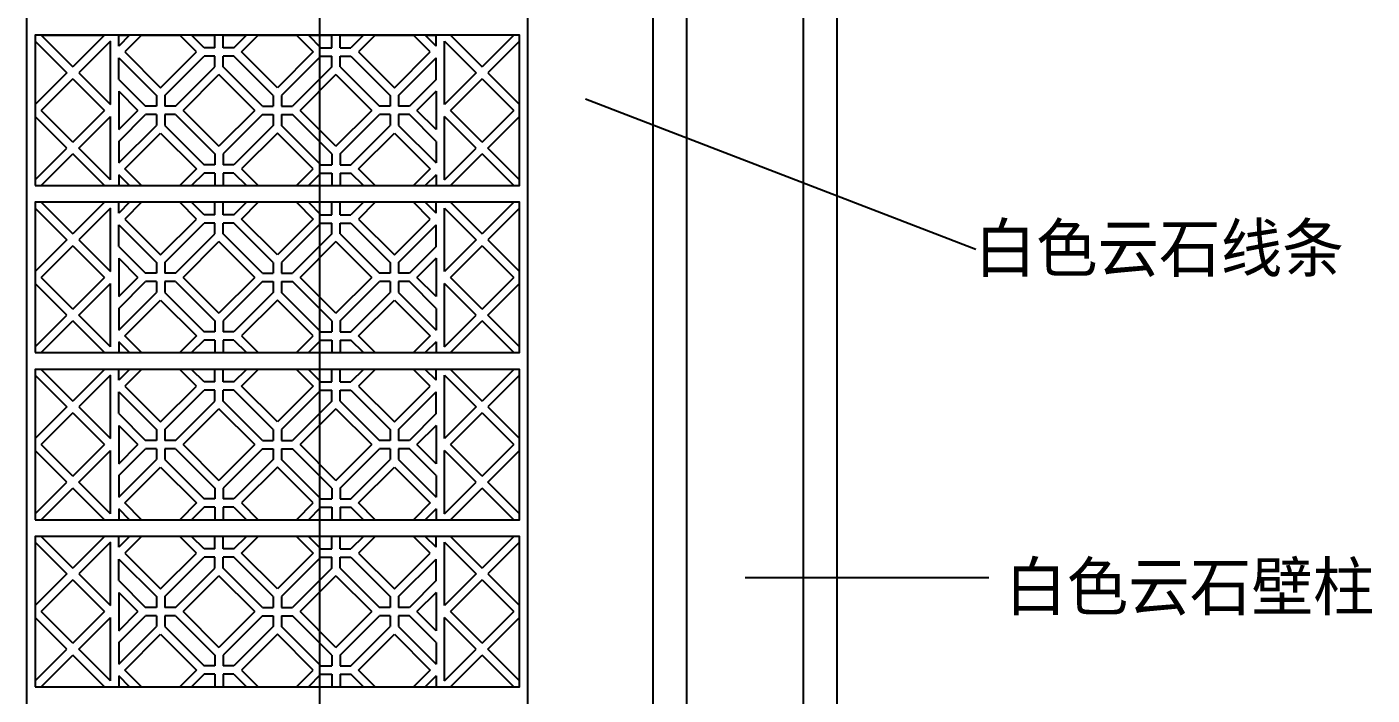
# Model space of a CAD drawing. Header units: metres. Extents: x 1022 to 6239, y 488 to 7419.
# Drawn here: x 1995 to 3606, y 5171 to 5971 of the extents above; entities that cross this region are included whole.
import ezdxf

# ---------------------------------------------------------------- set-up
doc = ezdxf.new("R2010")
doc.units = ezdxf.units.M
for name, color, linetype in [('4', 4, 'Continuous'), ('7', 7, 'Continuous'), ('DIM', 3, 'Continuous'), ('TEXT', 3, 'Continuous')]:
    doc.layers.add(name, color=color, linetype=linetype)
doc.dimstyles.get("Standard").update_dxf_attribs({"dimtxt": 2.5, "dimasz": 2.5, "dimexe": 1.25, "dimexo": 0.625, "dimtad": 1, "dimcen": 2.5, "dimazin": 3, "dimtfac": 1, "dimtmove": 0, "dimatfit": 3})

msp = doc.modelspace()

# ---------------------------------------------------------------- linework, layer by layer
at = {"layer": '4'}
for p, q in [((1994.99, 3964.67), (1994.99, 6300.98)), ((2594.99, 3964.67), (2594.99, 6300.98)), ((2744.99, 3814.67), (2744.99, 6004.67)), ((2784.99, 3784.67), (2784.99, 5984.67)), ((2924.99, 3784.67), (2924.99, 5984.67)), ((2964.99, 3644.67), (2964.99, 5984.67))]:
    msp.add_line(p, q, dxfattribs=at)
at = {"layer": '7'}
for p, q in [((2012.06, 5960.68), (2087.92, 5960.68)), ((2012.06, 5960.68), (2049.99, 5922.75)), ((2087.92, 5960.68), (2049.99, 5922.75)), ((2104.99, 5960.68), (2117.92, 5960.68)), ((2117.92, 5960.68), (2104.99, 5947.75)), ((2104.99, 5947.75), (2104.99, 5960.68)), ((2132.06, 5960.68), (2112.06, 5940.68)), ((2132.06, 5960.68), (2177.92, 5960.68)), ((2197.92, 5940.68), (2177.92, 5960.68)), ((2207.06, 5945.68), (2192.06, 5960.68)), ((2192.06, 5960.68), (2219.99, 5960.68)), ((2219.99, 5945.68), (2219.99, 5960.68)), ((2229.99, 5945.68), (2229.99, 5960.68)), ((2229.99, 5960.68), (2257.92, 5960.68)), ((2242.92, 5945.68), (2257.92, 5960.68)), ((2252.06, 5940.68), (2272.06, 5960.68)), ((2272.06, 5960.68), (2317.92, 5960.68)), ((2317.92, 5960.68), (2337.92, 5940.68)), ((2332.06, 5960.68), (2347.06, 5945.68)), ((2332.06, 5960.68), (2359.99, 5960.68)), ((2359.99, 5945.68), (2359.99, 5960.68)), ((2369.99, 5945.68), (2369.99, 5960.68)), ((2369.99, 5960.68), (2397.92, 5960.68)), ((2397.92, 5960.68), (2382.92, 5945.68)), ((2412.06, 5960.68), (2392.06, 5940.68)), ((2412.06, 5960.68), (2457.92, 5960.68)), ((2477.92, 5940.68), (2457.92, 5960.68)), ((2484.99, 5947.75), (2472.06, 5960.68)), ((2472.06, 5960.68), (2484.99, 5960.68)), ((2484.99, 5947.75), (2484.99, 5960.68)), ((2577.92, 5960.68), (2502.06, 5960.68)), ((2502.06, 5960.68), (2539.99, 5922.75)), ((2577.92, 5960.68), (2539.99, 5922.75)), ((2004.99, 5953.61), (2042.92, 5915.68)), ((2094.99, 5953.61), (2057.06, 5915.68)), ((2094.99, 5877.75), (2094.99, 5953.61)), ((2219.99, 5945.68), (2207.06, 5945.68)), ((2242.92, 5945.68), (2229.99, 5945.68)), ((2347.06, 5945.68), (2359.99, 5945.68)), ((2369.99, 5945.68), (2382.92, 5945.68)), ((2494.99, 5953.61), (2532.92, 5915.68)), ((2494.99, 5877.75), (2494.99, 5953.61)), ((2584.99, 5953.61), (2547.06, 5915.68)), ((2104.99, 5933.61), (2149.99, 5888.61)), ((2104.99, 5907.75), (2104.99, 5933.61)), ((2112.06, 5940.68), (2154.99, 5897.75)), ((2154.99, 5897.75), (2197.92, 5940.68)), ((2159.99, 5888.61), (2207.06, 5935.68)), ((2219.99, 5935.68), (2207.06, 5935.68)), ((2219.99, 5922.75), (2219.99, 5935.68)), ((2242.92, 5935.68), (2229.99, 5935.68)), ((2229.99, 5922.75), (2229.99, 5935.68)), ((2289.99, 5888.61), (2242.92, 5935.68)), ((2294.99, 5897.75), (2252.06, 5940.68)), ((2337.92, 5940.68), (2294.99, 5897.75)), ((2347.06, 5935.68), (2299.99, 5888.61)), ((2347.06, 5935.68), (2359.99, 5935.68)), ((2359.99, 5922.75), (2359.99, 5935.68)), ((2369.99, 5922.75), (2369.99, 5935.68)), ((2369.99, 5935.68), (2382.92, 5935.68)), ((2382.92, 5935.68), (2429.99, 5888.61)), ((2392.06, 5940.68), (2434.99, 5897.75)), ((2434.99, 5897.75), (2477.92, 5940.68)), ((2439.99, 5888.61), (2484.99, 5933.61)), ((2484.99, 5907.75), (2484.99, 5933.61)), ((2042.92, 5915.68), (2004.99, 5877.75)), ((2057.06, 5915.68), (2094.99, 5877.75)), ((2172.92, 5875.68), (2219.99, 5922.75)), ((2182.06, 5870.68), (2224.99, 5913.61)), ((2267.92, 5870.68), (2224.99, 5913.61)), ((2277.06, 5875.68), (2229.99, 5922.75)), ((2359.99, 5922.75), (2312.92, 5875.68)), ((2364.99, 5913.61), (2322.06, 5870.68)), ((2364.99, 5913.61), (2407.92, 5870.68)), ((2369.99, 5922.75), (2417.06, 5875.68)), ((2532.92, 5915.68), (2494.99, 5877.75)), ((2547.06, 5915.68), (2584.99, 5877.75)), ((2049.99, 5908.61), (2012.06, 5870.68)), ((2049.99, 5908.61), (2087.92, 5870.68)), ((2104.99, 5907.75), (2137.06, 5875.68)), ((2484.99, 5907.75), (2452.92, 5875.68)), ((2539.99, 5908.61), (2502.06, 5870.68)), ((2539.99, 5908.61), (2577.92, 5870.68)), ((2104.99, 5893.61), (2127.92, 5870.68)), ((2104.99, 5893.61), (2104.99, 5847.75)), ((2149.99, 5888.61), (2149.99, 5875.68)), ((2159.99, 5888.61), (2159.99, 5875.68)), ((2289.99, 5888.61), (2289.99, 5875.68)), ((2299.99, 5888.61), (2299.99, 5875.68)), ((2429.99, 5888.61), (2429.99, 5875.68)), ((2439.99, 5888.61), (2439.99, 5875.68)), ((2484.99, 5893.61), (2462.06, 5870.68)), ((2484.99, 5893.61), (2484.99, 5847.75)), ((2042.92, 5825.68), (2004.99, 5863.61)), ((2049.99, 5832.75), (2012.06, 5870.68)), ((2049.99, 5832.75), (2087.92, 5870.68)), ((2057.06, 5825.68), (2094.99, 5863.61)), ((2094.99, 5787.75), (2094.99, 5863.61)), ((2104.99, 5847.75), (2127.92, 5870.68)), ((2104.99, 5833.61), (2137.06, 5865.68)), ((2149.99, 5875.68), (2137.06, 5875.68)), ((2149.99, 5875.68), (2137.06, 5875.68)), ((2149.99, 5865.68), (2137.06, 5865.68)), ((2149.99, 5865.68), (2137.06, 5865.68)), ((2149.99, 5865.68), (2149.99, 5852.75)), ((2172.92, 5875.68), (2159.99, 5875.68)), ((2172.92, 5875.68), (2159.99, 5875.68)), ((2172.92, 5865.68), (2159.99, 5865.68)), ((2159.99, 5865.68), (2159.99, 5852.75)), ((2172.92, 5865.68), (2159.99, 5865.68)), ((2172.92, 5865.68), (2219.99, 5818.61)), ((2182.06, 5870.68), (2224.99, 5827.75)), ((2267.92, 5870.68), (2224.99, 5827.75)), ((2277.06, 5865.68), (2229.99, 5818.61)), ((2277.06, 5875.68), (2289.99, 5875.68)), ((2277.06, 5875.68), (2289.99, 5875.68)), ((2277.06, 5865.68), (2289.99, 5865.68)), ((2277.06, 5865.68), (2289.99, 5865.68)), ((2277.06, 5865.68), (2289.99, 5865.68)), ((2277.06, 5865.68), (2289.99, 5865.68)), ((2289.99, 5865.68), (2289.99, 5852.75)), ((2299.99, 5875.68), (2312.92, 5875.68)), ((2299.99, 5875.68), (2312.92, 5875.68)), ((2299.99, 5865.68), (2312.92, 5865.68)), ((2299.99, 5865.68), (2312.92, 5865.68)), ((2299.99, 5865.68), (2299.99, 5852.75)), ((2299.99, 5865.68), (2312.92, 5865.68)), ((2299.99, 5865.68), (2312.92, 5865.68)), ((2359.99, 5818.61), (2312.92, 5865.68)), ((2364.99, 5827.75), (2322.06, 5870.68)), ((2364.99, 5827.75), (2407.92, 5870.68)), ((2369.99, 5818.61), (2417.06, 5865.68)), ((2429.99, 5875.68), (2417.06, 5875.68)), ((2429.99, 5875.68), (2417.06, 5875.68)), ((2429.99, 5865.68), (2417.06, 5865.68)), ((2429.99, 5865.68), (2417.06, 5865.68)), ((2429.99, 5865.68), (2429.99, 5852.75)), ((2452.92, 5875.68), (2439.99, 5875.68)), ((2452.92, 5875.68), (2439.99, 5875.68)), ((2452.92, 5865.68), (2439.99, 5865.68)), ((2452.92, 5865.68), (2439.99, 5865.68)), ((2439.99, 5865.68), (2439.99, 5852.75)), ((2484.99, 5833.61), (2452.92, 5865.68)), ((2484.99, 5847.75), (2462.06, 5870.68)), ((2532.92, 5825.68), (2494.99, 5863.61)), ((2494.99, 5787.75), (2494.99, 5863.61)), ((2539.99, 5832.75), (2502.06, 5870.68)), ((2539.99, 5832.75), (2577.92, 5870.68)), ((2547.06, 5825.68), (2584.99, 5863.61)), ((2104.99, 5807.75), (2149.99, 5852.75)), ((2159.99, 5852.75), (2207.06, 5805.68)), ((2289.99, 5852.75), (2242.92, 5805.68)), ((2347.06, 5805.68), (2299.99, 5852.75)), ((2382.92, 5805.68), (2429.99, 5852.75)), ((2439.99, 5852.75), (2484.99, 5807.75)), ((2104.99, 5833.61), (2104.99, 5807.75)), ((2112.06, 5800.68), (2154.99, 5843.61)), ((2154.99, 5843.61), (2197.92, 5800.68)), ((2294.99, 5843.61), (2252.06, 5800.68)), ((2337.92, 5800.68), (2294.99, 5843.61)), ((2392.06, 5800.68), (2434.99, 5843.61)), ((2434.99, 5843.61), (2477.92, 5800.68)), ((2484.99, 5833.61), (2484.99, 5807.75)), ((2004.99, 5787.75), (2042.92, 5825.68)), ((2012.06, 5780.68), (2049.99, 5818.61)), ((2087.92, 5780.68), (2049.99, 5818.61)), ((2094.99, 5787.75), (2057.06, 5825.68)), ((2219.99, 5818.61), (2219.99, 5805.68)), ((2229.99, 5818.61), (2229.99, 5805.68)), ((2359.99, 5818.61), (2359.99, 5805.68)), ((2369.99, 5818.61), (2369.99, 5805.68)), ((2494.99, 5787.75), (2532.92, 5825.68)), ((2502.06, 5780.68), (2539.99, 5818.61)), ((2577.92, 5780.68), (2539.99, 5818.61)), ((2584.99, 5787.75), (2547.06, 5825.68)), ((2132.06, 5780.68), (2112.06, 5800.68)), ((2197.92, 5800.68), (2177.92, 5780.68)), ((2219.99, 5805.68), (2207.06, 5805.68)), ((2242.92, 5805.68), (2229.99, 5805.68)), ((2252.06, 5800.68), (2272.06, 5780.68)), ((2317.92, 5780.68), (2337.92, 5800.68)), ((2347.06, 5805.68), (2359.99, 5805.68)), ((2369.99, 5805.68), (2382.92, 5805.68)), ((2412.06, 5780.68), (2392.06, 5800.68)), ((2477.92, 5800.68), (2457.92, 5780.68)), ((2104.99, 5793.61), (2104.99, 5780.68)), ((2117.92, 5780.68), (2104.99, 5793.61)), ((2207.06, 5795.68), (2192.06, 5780.68)), ((2219.99, 5795.68), (2207.06, 5795.68)), ((2219.99, 5795.68), (2219.99, 5780.68)), ((2229.99, 5795.68), (2229.99, 5780.68)), ((2242.92, 5795.68), (2229.99, 5795.68)), ((2242.92, 5795.68), (2257.92, 5780.68)), ((2332.06, 5780.68), (2347.06, 5795.68)), ((2347.06, 5795.68), (2359.99, 5795.68)), ((2359.99, 5795.68), (2359.99, 5780.68)), ((2369.99, 5795.68), (2382.92, 5795.68)), ((2369.99, 5795.68), (2369.99, 5780.68)), ((2397.92, 5780.68), (2382.92, 5795.68)), ((2484.99, 5793.61), (2472.06, 5780.68)), ((2484.99, 5793.61), (2484.99, 5780.68)), ((2004.99, 5753.61), (2042.92, 5715.68)), ((2012.06, 5760.68), (2049.99, 5722.75)), ((2087.92, 5760.68), (2049.99, 5722.75)), ((2094.99, 5753.61), (2057.06, 5715.68)), ((2094.99, 5677.75), (2094.99, 5753.61)), ((2117.92, 5760.68), (2104.99, 5747.75)), ((2104.99, 5747.75), (2104.99, 5760.68)), ((2132.06, 5760.68), (2112.06, 5740.68)), ((2197.92, 5740.68), (2177.92, 5760.68)), ((2207.06, 5745.68), (2192.06, 5760.68)), ((2219.99, 5745.68), (2219.99, 5760.68)), ((2229.99, 5745.68), (2229.99, 5760.68)), ((2242.92, 5745.68), (2257.92, 5760.68)), ((2252.06, 5740.68), (2272.06, 5760.68)), ((2317.92, 5760.68), (2337.92, 5740.68)), ((2332.06, 5760.68), (2347.06, 5745.68)), ((2359.99, 5745.68), (2359.99, 5760.68)), ((2369.99, 5745.68), (2369.99, 5760.68)), ((2397.92, 5760.68), (2382.92, 5745.68)), ((2412.06, 5760.68), (2392.06, 5740.68)), ((2477.92, 5740.68), (2457.92, 5760.68)), ((2484.99, 5747.75), (2472.06, 5760.68)), ((2484.99, 5747.75), (2484.99, 5760.68)), ((2494.99, 5677.75), (2494.99, 5753.61)), ((2494.99, 5753.61), (2532.92, 5715.68)), ((2502.06, 5760.68), (2539.99, 5722.75)), ((2577.92, 5760.68), (2539.99, 5722.75)), ((2584.99, 5753.61), (2547.06, 5715.68)), ((2112.06, 5740.68), (2154.99, 5697.75)), ((2154.99, 5697.75), (2197.92, 5740.68)), ((2159.99, 5688.61), (2207.06, 5735.68)), ((2219.99, 5745.68), (2207.06, 5745.68)), ((2219.99, 5735.68), (2207.06, 5735.68)), ((2219.99, 5722.75), (2219.99, 5735.68)), ((2242.92, 5745.68), (2229.99, 5745.68)), ((2229.99, 5722.75), (2229.99, 5735.68)), ((2242.92, 5735.68), (2229.99, 5735.68)), ((2289.99, 5688.61), (2242.92, 5735.68)), ((2294.99, 5697.75), (2252.06, 5740.68)), ((2337.92, 5740.68), (2294.99, 5697.75)), ((2347.06, 5735.68), (2299.99, 5688.61)), ((2347.06, 5745.68), (2359.99, 5745.68)), ((2347.06, 5735.68), (2359.99, 5735.68)), ((2359.99, 5722.75), (2359.99, 5735.68)), ((2369.99, 5745.68), (2382.92, 5745.68)), ((2369.99, 5722.75), (2369.99, 5735.68)), ((2369.99, 5735.68), (2382.92, 5735.68)), ((2382.92, 5735.68), (2429.99, 5688.61)), ((2392.06, 5740.68), (2434.99, 5697.75)), ((2434.99, 5697.75), (2477.92, 5740.68)), ((2104.99, 5733.61), (2149.99, 5688.61)), ((2104.99, 5707.75), (2104.99, 5733.61)), ((2172.92, 5675.68), (2219.99, 5722.75)), ((2277.06, 5675.68), (2229.99, 5722.75)), ((2359.99, 5722.75), (2312.92, 5675.68)), ((2369.99, 5722.75), (2417.06, 5675.68)), ((2439.99, 5688.61), (2484.99, 5733.61)), ((2484.99, 5707.75), (2484.99, 5733.61)), ((2042.92, 5715.68), (2004.99, 5677.75)), ((2049.99, 5708.61), (2012.06, 5670.68)), ((2049.99, 5708.61), (2087.92, 5670.68)), ((2057.06, 5715.68), (2094.99, 5677.75)), ((2104.99, 5707.75), (2137.06, 5675.68)), ((2182.06, 5670.68), (2224.99, 5713.61)), ((2267.92, 5670.68), (2224.99, 5713.61)), ((2364.99, 5713.61), (2322.06, 5670.68)), ((2364.99, 5713.61), (2407.92, 5670.68)), ((2484.99, 5707.75), (2452.92, 5675.68)), ((2532.92, 5715.68), (2494.99, 5677.75)), ((2539.99, 5708.61), (2502.06, 5670.68)), ((2539.99, 5708.61), (2577.92, 5670.68)), ((2547.06, 5715.68), (2584.99, 5677.75)), ((2104.99, 5693.61), (2127.92, 5670.68)), ((2104.99, 5693.61), (2104.99, 5647.75)), ((2149.99, 5688.61), (2149.99, 5675.68)), ((2159.99, 5688.61), (2159.99, 5675.68)), ((2289.99, 5688.61), (2289.99, 5675.68)), ((2299.99, 5688.61), (2299.99, 5675.68)), ((2429.99, 5688.61), (2429.99, 5675.68)), ((2439.99, 5688.61), (2439.99, 5675.68)), ((2484.99, 5693.61), (2462.06, 5670.68)), ((2484.99, 5693.61), (2484.99, 5647.75)), ((2049.99, 5632.75), (2012.06, 5670.68)), ((2049.99, 5632.75), (2087.92, 5670.68)), ((2104.99, 5647.75), (2127.92, 5670.68)), ((2149.99, 5675.68), (2137.06, 5675.68)), ((2172.92, 5675.68), (2159.99, 5675.68)), ((2182.06, 5670.68), (2224.99, 5627.75)), ((2267.92, 5670.68), (2224.99, 5627.75)), ((2277.06, 5675.68), (2289.99, 5675.68)), ((2299.99, 5675.68), (2312.92, 5675.68)), ((2364.99, 5627.75), (2322.06, 5670.68)), ((2364.99, 5627.75), (2407.92, 5670.68)), ((2429.99, 5675.68), (2417.06, 5675.68)), ((2452.92, 5675.68), (2439.99, 5675.68)), ((2484.99, 5647.75), (2462.06, 5670.68)), ((2539.99, 5632.75), (2502.06, 5670.68)), ((2539.99, 5632.75), (2577.92, 5670.68)), ((2042.92, 5625.68), (2004.99, 5663.61)), ((2057.06, 5625.68), (2094.99, 5663.61)), ((2094.99, 5587.75), (2094.99, 5663.61)), ((2104.99, 5633.61), (2137.06, 5665.68)), ((2149.99, 5665.68), (2137.06, 5665.68)), ((2149.99, 5665.68), (2149.99, 5652.75)), ((2172.92, 5665.68), (2159.99, 5665.68)), ((2159.99, 5665.68), (2159.99, 5652.75)), ((2172.92, 5665.68), (2219.99, 5618.61)), ((2277.06, 5665.68), (2229.99, 5618.61)), ((2277.06, 5665.68), (2289.99, 5665.68)), ((2277.06, 5665.68), (2289.99, 5665.68)), ((2289.99, 5665.68), (2289.99, 5652.75)), ((2299.99, 5665.68), (2299.99, 5652.75)), ((2299.99, 5665.68), (2312.92, 5665.68)), ((2299.99, 5665.68), (2312.92, 5665.68)), ((2359.99, 5618.61), (2312.92, 5665.68)), ((2369.99, 5618.61), (2417.06, 5665.68)), ((2429.99, 5665.68), (2417.06, 5665.68)), ((2429.99, 5665.68), (2429.99, 5652.75)), ((2452.92, 5665.68), (2439.99, 5665.68)), ((2439.99, 5665.68), (2439.99, 5652.75)), ((2484.99, 5633.61), (2452.92, 5665.68)), ((2532.92, 5625.68), (2494.99, 5663.61)), ((2494.99, 5587.75), (2494.99, 5663.61)), ((2547.06, 5625.68), (2584.99, 5663.61)), ((2104.99, 5607.75), (2149.99, 5652.75)), ((2112.06, 5600.68), (2154.99, 5643.61)), ((2154.99, 5643.61), (2197.92, 5600.68)), ((2159.99, 5652.75), (2207.06, 5605.68)), ((2289.99, 5652.75), (2242.92, 5605.68)), ((2294.99, 5643.61), (2252.06, 5600.68)), ((2337.92, 5600.68), (2294.99, 5643.61)), ((2347.06, 5605.68), (2299.99, 5652.75)), ((2382.92, 5605.68), (2429.99, 5652.75)), ((2392.06, 5600.68), (2434.99, 5643.61)), ((2434.99, 5643.61), (2477.92, 5600.68)), ((2439.99, 5652.75), (2484.99, 5607.75)), ((2004.99, 5587.75), (2042.92, 5625.68)), ((2094.99, 5587.75), (2057.06, 5625.68)), ((2104.99, 5633.61), (2104.99, 5607.75)), ((2484.99, 5633.61), (2484.99, 5607.75)), ((2494.99, 5587.75), (2532.92, 5625.68)), ((2584.99, 5587.75), (2547.06, 5625.68)), ((2012.06, 5580.68), (2049.99, 5618.61)), ((2087.92, 5580.68), (2049.99, 5618.61)), ((2219.99, 5605.68), (2207.06, 5605.68)), ((2219.99, 5618.61), (2219.99, 5605.68)), ((2229.99, 5618.61), (2229.99, 5605.68)), ((2242.92, 5605.68), (2229.99, 5605.68)), ((2347.06, 5605.68), (2359.99, 5605.68)), ((2359.99, 5618.61), (2359.99, 5605.68)), ((2369.99, 5618.61), (2369.99, 5605.68)), ((2369.99, 5605.68), (2382.92, 5605.68)), ((2502.06, 5580.68), (2539.99, 5618.61)), ((2577.92, 5580.68), (2539.99, 5618.61)), ((2104.99, 5593.61), (2104.99, 5580.68)), ((2117.92, 5580.68), (2104.99, 5593.61)), ((2132.06, 5580.68), (2112.06, 5600.68)), ((2197.92, 5600.68), (2177.92, 5580.68)), ((2207.06, 5595.68), (2192.06, 5580.68)), ((2219.99, 5595.68), (2207.06, 5595.68)), ((2219.99, 5595.68), (2219.99, 5580.68)), ((2229.99, 5595.68), (2229.99, 5580.68)), ((2242.92, 5595.68), (2229.99, 5595.68)), ((2242.92, 5595.68), (2257.92, 5580.68)), ((2252.06, 5600.68), (2272.06, 5580.68)), ((2317.92, 5580.68), (2337.92, 5600.68)), ((2332.06, 5580.68), (2347.06, 5595.68)), ((2347.06, 5595.68), (2359.99, 5595.68)), ((2359.99, 5595.68), (2359.99, 5580.68)), ((2369.99, 5595.68), (2382.92, 5595.68)), ((2369.99, 5595.68), (2369.99, 5580.68)), ((2397.92, 5580.68), (2382.92, 5595.68)), ((2412.06, 5580.68), (2392.06, 5600.68)), ((2477.92, 5600.68), (2457.92, 5580.68)), ((2484.99, 5593.61), (2472.06, 5580.68)), ((2484.99, 5593.61), (2484.99, 5580.68)), ((2012.06, 5560.68), (2049.99, 5522.75)), ((2087.92, 5560.68), (2049.99, 5522.75)), ((2117.92, 5560.68), (2104.99, 5547.75)), ((2104.99, 5547.75), (2104.99, 5560.68)), ((2132.06, 5560.68), (2112.06, 5540.68)), ((2197.92, 5540.68), (2177.92, 5560.68)), ((2207.06, 5545.68), (2192.06, 5560.68)), ((2219.99, 5545.68), (2219.99, 5560.68)), ((2229.99, 5545.68), (2229.99, 5560.68)), ((2242.92, 5545.68), (2257.92, 5560.68)), ((2252.06, 5540.68), (2272.06, 5560.68)), ((2317.92, 5560.68), (2337.92, 5540.68)), ((2332.06, 5560.68), (2347.06, 5545.68)), ((2359.99, 5545.68), (2359.99, 5560.68)), ((2369.99, 5545.68), (2369.99, 5560.68)), ((2397.92, 5560.68), (2382.92, 5545.68)), ((2412.06, 5560.68), (2392.06, 5540.68)), ((2477.92, 5540.68), (2457.92, 5560.68)), ((2484.99, 5547.75), (2472.06, 5560.68)), ((2484.99, 5547.75), (2484.99, 5560.68)), ((2502.06, 5560.68), (2539.99, 5522.75)), ((2577.92, 5560.68), (2539.99, 5522.75)), ((2004.99, 5553.61), (2042.92, 5515.68)), ((2094.99, 5553.61), (2057.06, 5515.68)), ((2094.99, 5477.75), (2094.99, 5553.61)), ((2219.99, 5545.68), (2207.06, 5545.68)), ((2242.92, 5545.68), (2229.99, 5545.68)), ((2347.06, 5545.68), (2359.99, 5545.68)), ((2369.99, 5545.68), (2382.92, 5545.68)), ((2494.99, 5477.75), (2494.99, 5553.61)), ((2494.99, 5553.61), (2532.92, 5515.68)), ((2584.99, 5553.61), (2547.06, 5515.68)), ((2104.99, 5533.61), (2149.99, 5488.61)), ((2104.99, 5507.75), (2104.99, 5533.61)), ((2112.06, 5540.68), (2154.99, 5497.75)), ((2154.99, 5497.75), (2197.92, 5540.68)), ((2159.99, 5488.61), (2207.06, 5535.68)), ((2219.99, 5535.68), (2207.06, 5535.68)), ((2219.99, 5522.75), (2219.99, 5535.68)), ((2229.99, 5522.75), (2229.99, 5535.68)), ((2242.92, 5535.68), (2229.99, 5535.68)), ((2289.99, 5488.61), (2242.92, 5535.68)), ((2294.99, 5497.75), (2252.06, 5540.68)), ((2337.92, 5540.68), (2294.99, 5497.75)), ((2347.06, 5535.68), (2299.99, 5488.61)), ((2347.06, 5535.68), (2359.99, 5535.68)), ((2359.99, 5522.75), (2359.99, 5535.68)), ((2369.99, 5522.75), (2369.99, 5535.68)), ((2369.99, 5535.68), (2382.92, 5535.68)), ((2382.92, 5535.68), (2429.99, 5488.61)), ((2392.06, 5540.68), (2434.99, 5497.75)), ((2434.99, 5497.75), (2477.92, 5540.68)), ((2439.99, 5488.61), (2484.99, 5533.61)), ((2484.99, 5507.75), (2484.99, 5533.61)), ((2042.92, 5515.68), (2004.99, 5477.75)), ((2057.06, 5515.68), (2094.99, 5477.75)), ((2172.92, 5475.68), (2219.99, 5522.75)), ((2182.06, 5470.68), (2224.99, 5513.61)), ((2267.92, 5470.68), (2224.99, 5513.61)), ((2277.06, 5475.68), (2229.99, 5522.75)), ((2359.99, 5522.75), (2312.92, 5475.68)), ((2364.99, 5513.61), (2322.06, 5470.68)), ((2364.99, 5513.61), (2407.92, 5470.68)), ((2369.99, 5522.75), (2417.06, 5475.68)), ((2532.92, 5515.68), (2494.99, 5477.75)), ((2547.06, 5515.68), (2584.99, 5477.75)), ((2049.99, 5508.61), (2012.06, 5470.68)), ((2049.99, 5508.61), (2087.92, 5470.68)), ((2104.99, 5507.75), (2137.06, 5475.68)), ((2104.99, 5493.61), (2127.92, 5470.68)), ((2104.99, 5493.61), (2104.99, 5447.75)), ((2484.99, 5507.75), (2452.92, 5475.68)), ((2484.99, 5493.61), (2462.06, 5470.68)), ((2484.99, 5493.61), (2484.99, 5447.75)), ((2539.99, 5508.61), (2502.06, 5470.68)), ((2539.99, 5508.61), (2577.92, 5470.68)), ((2149.99, 5488.61), (2149.99, 5475.68)), ((2159.99, 5488.61), (2159.99, 5475.68)), ((2289.99, 5488.61), (2289.99, 5475.68)), ((2299.99, 5488.61), (2299.99, 5475.68)), ((2429.99, 5488.61), (2429.99, 5475.68)), ((2439.99, 5488.61), (2439.99, 5475.68)), ((2042.92, 5425.68), (2004.99, 5463.61)), ((2049.99, 5432.75), (2012.06, 5470.68)), ((2049.99, 5432.75), (2087.92, 5470.68)), ((2057.06, 5425.68), (2094.99, 5463.61)), ((2094.99, 5387.75), (2094.99, 5463.61)), ((2104.99, 5447.75), (2127.92, 5470.68)), ((2104.99, 5433.61), (2137.06, 5465.68)), ((2149.99, 5475.68), (2137.06, 5475.68)), ((2149.99, 5465.68), (2137.06, 5465.68)), ((2149.99, 5465.68), (2149.99, 5452.75)), ((2172.92, 5475.68), (2159.99, 5475.68)), ((2172.92, 5465.68), (2159.99, 5465.68)), ((2159.99, 5465.68), (2159.99, 5452.75)), ((2172.92, 5465.68), (2219.99, 5418.61)), ((2182.06, 5470.68), (2224.99, 5427.75)), ((2267.92, 5470.68), (2224.99, 5427.75)), ((2277.06, 5465.68), (2229.99, 5418.61)), ((2277.06, 5475.68), (2289.99, 5475.68)), ((2277.06, 5465.68), (2289.99, 5465.68)), ((2277.06, 5465.68), (2289.99, 5465.68)), ((2289.99, 5465.68), (2289.99, 5452.75)), ((2299.99, 5475.68), (2312.92, 5475.68)), ((2299.99, 5465.68), (2299.99, 5452.75)), ((2299.99, 5465.68), (2312.92, 5465.68)), ((2299.99, 5465.68), (2312.92, 5465.68)), ((2359.99, 5418.61), (2312.92, 5465.68)), ((2364.99, 5427.75), (2322.06, 5470.68)), ((2364.99, 5427.75), (2407.92, 5470.68)), ((2369.99, 5418.61), (2417.06, 5465.68)), ((2429.99, 5475.68), (2417.06, 5475.68)), ((2429.99, 5465.68), (2417.06, 5465.68)), ((2429.99, 5465.68), (2429.99, 5452.75)), ((2452.92, 5475.68), (2439.99, 5475.68)), ((2452.92, 5465.68), (2439.99, 5465.68)), ((2439.99, 5465.68), (2439.99, 5452.75)), ((2484.99, 5433.61), (2452.92, 5465.68)), ((2484.99, 5447.75), (2462.06, 5470.68)), ((2532.92, 5425.68), (2494.99, 5463.61)), ((2494.99, 5387.75), (2494.99, 5463.61)), ((2539.99, 5432.75), (2502.06, 5470.68)), ((2539.99, 5432.75), (2577.92, 5470.68)), ((2547.06, 5425.68), (2584.99, 5463.61)), ((2104.99, 5407.75), (2149.99, 5452.75)), ((2159.99, 5452.75), (2207.06, 5405.68)), ((2289.99, 5452.75), (2242.92, 5405.68)), ((2347.06, 5405.68), (2299.99, 5452.75)), ((2382.92, 5405.68), (2429.99, 5452.75)), ((2439.99, 5452.75), (2484.99, 5407.75)), ((2104.99, 5433.61), (2104.99, 5407.75)), ((2112.06, 5400.68), (2154.99, 5443.61)), ((2154.99, 5443.61), (2197.92, 5400.68)), ((2294.99, 5443.61), (2252.06, 5400.68)), ((2337.92, 5400.68), (2294.99, 5443.61)), ((2392.06, 5400.68), (2434.99, 5443.61)), ((2434.99, 5443.61), (2477.92, 5400.68)), ((2484.99, 5433.61), (2484.99, 5407.75)), ((2004.99, 5387.75), (2042.92, 5425.68)), ((2012.06, 5380.68), (2049.99, 5418.61)), ((2087.92, 5380.68), (2049.99, 5418.61)), ((2094.99, 5387.75), (2057.06, 5425.68)), ((2219.99, 5418.61), (2219.99, 5405.68)), ((2229.99, 5418.61), (2229.99, 5405.68)), ((2359.99, 5418.61), (2359.99, 5405.68)), ((2369.99, 5418.61), (2369.99, 5405.68)), ((2494.99, 5387.75), (2532.92, 5425.68)), ((2502.06, 5380.68), (2539.99, 5418.61)), ((2577.92, 5380.68), (2539.99, 5418.61)), ((2584.99, 5387.75), (2547.06, 5425.68)), ((2132.06, 5380.68), (2112.06, 5400.68)), ((2197.92, 5400.68), (2177.92, 5380.68)), ((2219.99, 5405.68), (2207.06, 5405.68)), ((2242.92, 5405.68), (2229.99, 5405.68)), ((2252.06, 5400.68), (2272.06, 5380.68)), ((2317.92, 5380.68), (2337.92, 5400.68)), ((2347.06, 5405.68), (2359.99, 5405.68)), ((2369.99, 5405.68), (2382.92, 5405.68)), ((2412.06, 5380.68), (2392.06, 5400.68)), ((2477.92, 5400.68), (2457.92, 5380.68)), ((2104.99, 5393.61), (2104.99, 5380.68)), ((2117.92, 5380.68), (2104.99, 5393.61)), ((2207.06, 5395.68), (2192.06, 5380.68)), ((2219.99, 5395.68), (2207.06, 5395.68)), ((2219.99, 5395.68), (2219.99, 5380.68)), ((2229.99, 5395.68), (2229.99, 5380.68)), ((2242.92, 5395.68), (2229.99, 5395.68)), ((2242.92, 5395.68), (2257.92, 5380.68)), ((2332.06, 5380.68), (2347.06, 5395.68)), ((2347.06, 5395.68), (2359.99, 5395.68)), ((2359.99, 5395.68), (2359.99, 5380.68)), ((2369.99, 5395.68), (2382.92, 5395.68)), ((2369.99, 5395.68), (2369.99, 5380.68)), ((2397.92, 5380.68), (2382.92, 5395.68)), ((2484.99, 5393.61), (2472.06, 5380.68)), ((2484.99, 5393.61), (2484.99, 5380.68)), ((2004.99, 5353.61), (2042.92, 5315.68)), ((2012.06, 5360.68), (2049.99, 5322.75)), ((2087.92, 5360.68), (2049.99, 5322.75)), ((2094.99, 5353.61), (2057.06, 5315.68)), ((2094.99, 5277.75), (2094.99, 5353.61)), ((2104.99, 5347.75), (2104.99, 5360.68)), ((2117.92, 5360.68), (2104.99, 5347.75)), ((2132.06, 5360.68), (2112.06, 5340.68)), ((2197.92, 5340.68), (2177.92, 5360.68)), ((2207.06, 5345.68), (2192.06, 5360.68)), ((2219.99, 5345.68), (2219.99, 5360.68)), ((2229.99, 5345.68), (2229.99, 5360.68)), ((2242.92, 5345.68), (2257.92, 5360.68)), ((2252.06, 5340.68), (2272.06, 5360.68)), ((2317.92, 5360.68), (2337.92, 5340.68)), ((2332.06, 5360.68), (2347.06, 5345.68)), ((2359.99, 5345.68), (2359.99, 5360.68)), ((2369.99, 5345.68), (2369.99, 5360.68)), ((2397.92, 5360.68), (2382.92, 5345.68)), ((2412.06, 5360.68), (2392.06, 5340.68)), ((2477.92, 5340.68), (2457.92, 5360.68)), ((2484.99, 5347.75), (2472.06, 5360.68)), ((2484.99, 5347.75), (2484.99, 5360.68)), ((2494.99, 5353.61), (2532.92, 5315.68)), ((2494.99, 5277.75), (2494.99, 5353.61)), ((2502.06, 5360.68), (2539.99, 5322.75)), ((2577.92, 5360.68), (2539.99, 5322.75)), ((2584.99, 5353.61), (2547.06, 5315.68)), ((2104.99, 5307.75), (2104.99, 5333.61)), ((2104.99, 5333.61), (2149.99, 5288.61)), ((2112.06, 5340.68), (2154.99, 5297.75)), ((2154.99, 5297.75), (2197.92, 5340.68)), ((2159.99, 5288.61), (2207.06, 5335.68)), ((2219.99, 5345.68), (2207.06, 5345.68)), ((2219.99, 5345.68), (2207.06, 5345.68)), ((2219.99, 5335.68), (2207.06, 5335.68)), ((2219.99, 5322.75), (2219.99, 5335.68)), ((2242.92, 5345.68), (2229.99, 5345.68)), ((2242.92, 5345.68), (2229.99, 5345.68)), ((2242.92, 5335.68), (2229.99, 5335.68)), ((2229.99, 5322.75), (2229.99, 5335.68)), ((2289.99, 5288.61), (2242.92, 5335.68)), ((2294.99, 5297.75), (2252.06, 5340.68)), ((2337.92, 5340.68), (2294.99, 5297.75)), ((2347.06, 5335.68), (2299.99, 5288.61)), ((2347.06, 5345.68), (2359.99, 5345.68)), ((2347.06, 5345.68), (2359.99, 5345.68)), ((2347.06, 5335.68), (2359.99, 5335.68)), ((2359.99, 5322.75), (2359.99, 5335.68)), ((2369.99, 5345.68), (2382.92, 5345.68)), ((2369.99, 5345.68), (2382.92, 5345.68)), ((2369.99, 5335.68), (2382.92, 5335.68)), ((2369.99, 5322.75), (2369.99, 5335.68)), ((2382.92, 5335.68), (2429.99, 5288.61)), ((2392.06, 5340.68), (2434.99, 5297.75)), ((2434.99, 5297.75), (2477.92, 5340.68)), ((2439.99, 5288.61), (2484.99, 5333.61)), ((2484.99, 5307.75), (2484.99, 5333.61)), ((2042.92, 5315.68), (2004.99, 5277.75)), ((2057.06, 5315.68), (2094.99, 5277.75)), ((2172.92, 5275.68), (2219.99, 5322.75)), ((2277.06, 5275.68), (2229.99, 5322.75)), ((2359.99, 5322.75), (2312.92, 5275.68)), ((2369.99, 5322.75), (2417.06, 5275.68)), ((2532.92, 5315.68), (2494.99, 5277.75)), ((2547.06, 5315.68), (2584.99, 5277.75)), ((2049.99, 5308.61), (2012.06, 5270.68)), ((2049.99, 5308.61), (2087.92, 5270.68)), ((2104.99, 5307.75), (2137.06, 5275.68)), ((2182.06, 5270.68), (2224.99, 5313.61)), ((2267.92, 5270.68), (2224.99, 5313.61)), ((2364.99, 5313.61), (2322.06, 5270.68)), ((2364.99, 5313.61), (2407.92, 5270.68)), ((2484.99, 5307.75), (2452.92, 5275.68)), ((2539.99, 5308.61), (2502.06, 5270.68)), ((2539.99, 5308.61), (2577.92, 5270.68)), ((2104.99, 5293.61), (2104.99, 5247.75)), ((2104.99, 5293.61), (2127.92, 5270.68)), ((2149.99, 5288.61), (2149.99, 5275.68)), ((2159.99, 5288.61), (2159.99, 5275.68)), ((2289.99, 5288.61), (2289.99, 5275.68)), ((2299.99, 5288.61), (2299.99, 5275.68)), ((2429.99, 5288.61), (2429.99, 5275.68)), ((2439.99, 5288.61), (2439.99, 5275.68)), ((2484.99, 5293.61), (2462.06, 5270.68)), ((2484.99, 5293.61), (2484.99, 5247.75)), ((2049.99, 5232.75), (2012.06, 5270.68)), ((2049.99, 5232.75), (2087.92, 5270.68)), ((2104.99, 5247.75), (2127.92, 5270.68)), ((2149.99, 5275.68), (2137.06, 5275.68)), ((2172.92, 5275.68), (2159.99, 5275.68)), ((2182.06, 5270.68), (2224.99, 5227.75)), ((2267.92, 5270.68), (2224.99, 5227.75)), ((2277.06, 5275.68), (2289.99, 5275.68)), ((2299.99, 5275.68), (2312.92, 5275.68)), ((2364.99, 5227.75), (2322.06, 5270.68)), ((2364.99, 5227.75), (2407.92, 5270.68)), ((2429.99, 5275.68), (2417.06, 5275.68)), ((2452.92, 5275.68), (2439.99, 5275.68)), ((2484.99, 5247.75), (2462.06, 5270.68)), ((2539.99, 5232.75), (2502.06, 5270.68)), ((2539.99, 5232.75), (2577.92, 5270.68)), ((2042.92, 5225.68), (2004.99, 5263.61)), ((2057.06, 5225.68), (2094.99, 5263.61)), ((2094.99, 5187.75), (2094.99, 5263.61)), ((2104.99, 5233.61), (2137.06, 5265.68)), ((2104.99, 5207.75), (2149.99, 5252.75)), ((2149.99, 5265.68), (2137.06, 5265.68)), ((2149.99, 5265.68), (2149.99, 5252.75)), ((2172.92, 5265.68), (2159.99, 5265.68)), ((2159.99, 5265.68), (2159.99, 5252.75)), ((2159.99, 5252.75), (2207.06, 5205.68)), ((2172.92, 5265.68), (2219.99, 5218.61)), ((2277.06, 5265.68), (2229.99, 5218.61)), ((2289.99, 5252.75), (2242.92, 5205.68)), ((2277.06, 5265.68), (2289.99, 5265.68)), ((2277.06, 5265.68), (2289.99, 5265.68)), ((2289.99, 5265.68), (2289.99, 5252.75)), ((2299.99, 5265.68), (2299.99, 5252.75)), ((2299.99, 5265.68), (2312.92, 5265.68)), ((2299.99, 5265.68), (2312.92, 5265.68)), ((2347.06, 5205.68), (2299.99, 5252.75)), ((2359.99, 5218.61), (2312.92, 5265.68)), ((2369.99, 5218.61), (2417.06, 5265.68)), ((2382.92, 5205.68), (2429.99, 5252.75)), ((2429.99, 5265.68), (2417.06, 5265.68)), ((2429.99, 5265.68), (2429.99, 5252.75)), ((2452.92, 5265.68), (2439.99, 5265.68)), ((2439.99, 5265.68), (2439.99, 5252.75)), ((2439.99, 5252.75), (2484.99, 5207.75)), ((2484.99, 5233.61), (2452.92, 5265.68)), ((2494.99, 5187.75), (2494.99, 5263.61)), ((2532.92, 5225.68), (2494.99, 5263.61)), ((2547.06, 5225.68), (2584.99, 5263.61)), ((2112.06, 5200.68), (2154.99, 5243.61)), ((2154.99, 5243.61), (2197.92, 5200.68)), ((2294.99, 5243.61), (2252.06, 5200.68)), ((2337.92, 5200.68), (2294.99, 5243.61)), ((2392.06, 5200.68), (2434.99, 5243.61)), ((2434.99, 5243.61), (2477.92, 5200.68)), ((2004.99, 5187.75), (2042.92, 5225.68)), ((2094.99, 5187.75), (2057.06, 5225.68)), ((2104.99, 5233.61), (2104.99, 5207.75)), ((2484.99, 5233.61), (2484.99, 5207.75)), ((2494.99, 5187.75), (2532.92, 5225.68)), ((2584.99, 5187.75), (2547.06, 5225.68)), ((2012.06, 5180.68), (2049.99, 5218.61)), ((2087.92, 5180.68), (2049.99, 5218.61)), ((2219.99, 5205.68), (2207.06, 5205.68)), ((2219.99, 5218.61), (2219.99, 5205.68)), ((2229.99, 5218.61), (2229.99, 5205.68)), ((2242.92, 5205.68), (2229.99, 5205.68)), ((2347.06, 5205.68), (2359.99, 5205.68)), ((2359.99, 5218.61), (2359.99, 5205.68)), ((2369.99, 5218.61), (2369.99, 5205.68)), ((2369.99, 5205.68), (2382.92, 5205.68)), ((2502.06, 5180.68), (2539.99, 5218.61)), ((2577.92, 5180.68), (2539.99, 5218.61)), ((2117.92, 5180.68), (2104.99, 5193.61)), ((2104.99, 5193.61), (2104.99, 5180.68)), ((2132.06, 5180.68), (2112.06, 5200.68)), ((2197.92, 5200.68), (2177.92, 5180.68)), ((2207.06, 5195.68), (2192.06, 5180.68)), ((2219.99, 5195.68), (2207.06, 5195.68)), ((2219.99, 5195.68), (2219.99, 5180.68)), ((2242.92, 5195.68), (2229.99, 5195.68)), ((2229.99, 5195.68), (2229.99, 5180.68)), ((2242.92, 5195.68), (2257.92, 5180.68)), ((2252.06, 5200.68), (2272.06, 5180.68)), ((2317.92, 5180.68), (2337.92, 5200.68)), ((2332.06, 5180.68), (2347.06, 5195.68)), ((2347.06, 5195.68), (2359.99, 5195.68)), ((2359.99, 5195.68), (2359.99, 5180.68)), ((2369.99, 5195.68), (2369.99, 5180.68)), ((2369.99, 5195.68), (2382.92, 5195.68)), ((2397.92, 5180.68), (2382.92, 5195.68)), ((2412.06, 5180.68), (2392.06, 5200.68)), ((2477.92, 5200.68), (2457.92, 5180.68)), ((2484.99, 5193.61), (2472.06, 5180.68)), ((2484.99, 5193.61), (2484.99, 5180.68))]:
    msp.add_line(p, q, dxfattribs=at)
for points in [[(2004.99, 5780.68), (2584.99, 5780.68), (2584.99, 5960.68), (2004.99, 5960.68)], [(2004.99, 5580.68), (2584.99, 5580.68), (2584.99, 5760.68), (2004.99, 5760.68)], [(2004.99, 5380.68), (2584.99, 5380.68), (2584.99, 5560.68), (2004.99, 5560.68)], [(2004.99, 5180.68), (2584.99, 5180.68), (2584.99, 5360.68), (2004.99, 5360.68)]]:
    msp.add_lwpolyline(points, close=True, dxfattribs=at)
at = {"layer": 'DIM'}
msp.add_lwpolyline([(2345.85, 3589.11), (2345.85, 7232.55), (2666.99, 7232.55)], dxfattribs=at)

# ---------------------------------------------------------------- texts
at = {"layer": 'TEXT'}
for s, p in [('白色云石线条', (3129.56, 5677.55)), ('白色云石壁柱', (3166.31, 5272.27))]:
    msp.add_text(s, height=56.7, dxfattribs=at).set_placement(p)

# ---------------------------------------------------------------- leaders
at = {"layer": 'DIM'}
for points in [[(2663.73, 5884.75), (3131.4, 5704.42)], [(2855.01, 5311.47), (3146.96, 5311.47)]]:
    msp.add_leader(points, dimstyle='Standard', dxfattribs=at)

doc.saveas('drawing.dxf')
